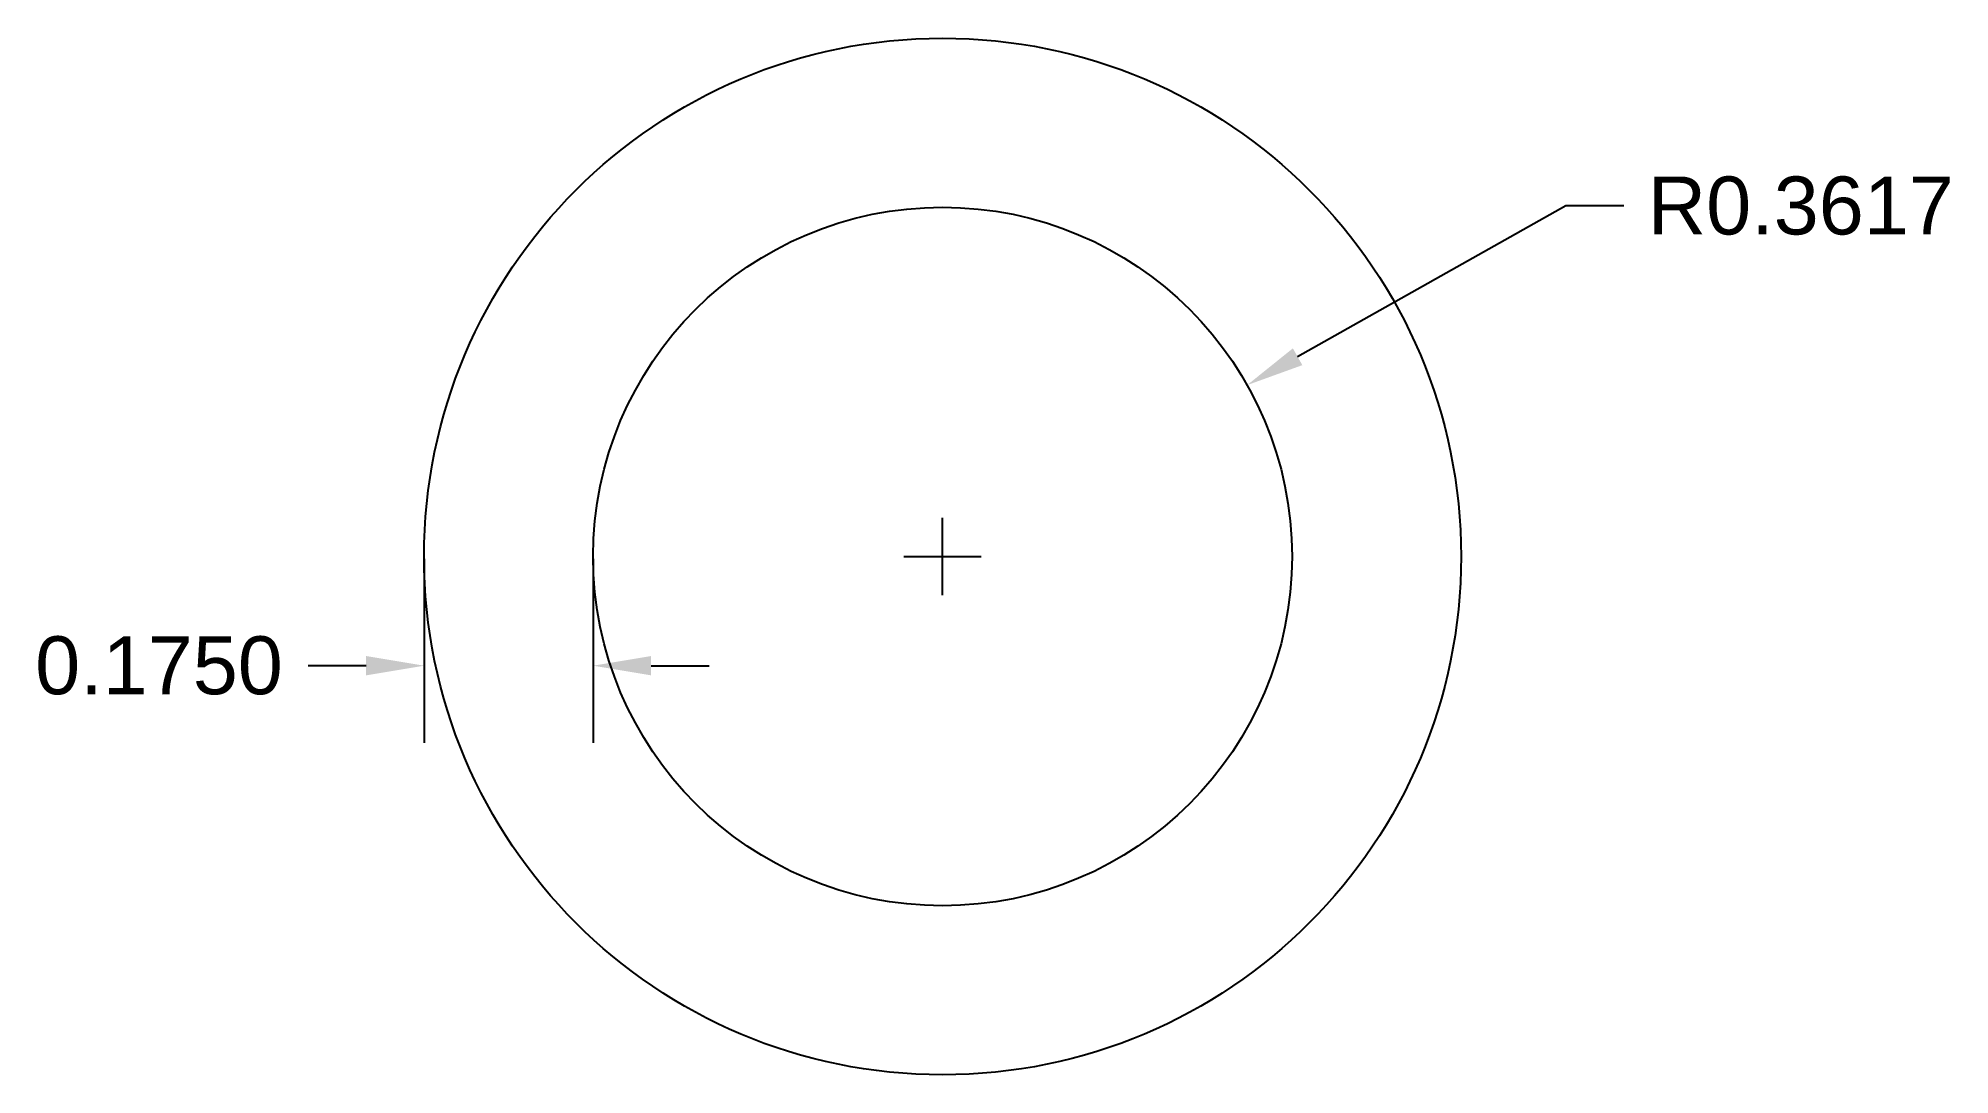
# Model space of a CAD drawing. Header units: metres. Extents: x 19.4 to 21.38, y 11.93 to 13.
import ezdxf

# ---------------------------------------------------------------- set-up
doc = ezdxf.new("R2010")
doc.units = ezdxf.units.M
doc.header["$MEASUREMENT"] = 0
doc.layers.add('dim', color=30, linetype='Continuous')
doc.layers.add('Podele', color=7, linetype='Continuous', true_color=0x1e0abe)
doc.styles.get("Standard").update_dxf_attribs({"font": 'arial.ttf'})
doc.dimstyles.get("Standard").update_dxf_attribs({"dimtxt": 0.06, "dimasz": 0.06, "dimexe": 0.08, "dimexo": 0.0025, "dimgap": 0.03, "dimtad": 0, "dimtih": 1, "dimtoh": 1, "dimdec": 4, "dimzin": 0, "dimdsep": 46, "dimtxsty": 'Standard', "dimcen": 0.04, "dimadec": 0, "dimazin": 0, "dimtfac": 1, "dimtdec": 4, "dimtofl": 0, "dimtmove": 0, "dimatfit": 3, "dimfxl": 1, "dimtolj": 1, "dimtzin": 0, "dimarcsym": 0})

# ---------------------------------------------------------------- blocks, each defined once
blk = doc.blocks.new('*D2')
at = {"layer": 'Defpoints', "color": 0, "transparency": 16777216}
for p in [(19.8028, 12.4635, 5.63), (19.9778, 12.4635, 5.63), (19.8028, 12.3504)]:
    blk.add_point(p, dxfattribs=at)
at = {"layer": 'dim', "color": 0, "lineweight": -2, "transparency": 16777216}
for p, q in [((19.8028, 12.461), (19.8028, 12.2704)), ((19.9778, 12.461), (19.9778, 12.2704)), ((19.7428, 12.3504), (19.6828, 12.3504)), ((20.0378, 12.3504), (20.0978, 12.3504))]:
    blk.add_line(p, q, dxfattribs=at)
at = {"layer": 'dim', "color": 0, "transparency": 16777216}
for points in [[(19.7428, 12.3604), (19.7428, 12.3404), (19.8028, 12.3504)], [(20.0378, 12.3604), (20.0378, 12.3404), (19.9778, 12.3504)]]:
    blk.add_solid(points, dxfattribs=at)
at = {"layer": 'dim', "color": 0, "transparency": 16777216, "insert": (19.5284, 12.3504), "char_height": 0.06, "attachment_point": 5}
blk.add_mtext('\\A1;0.1750', dxfattribs=at)
blk = doc.blocks.new('*D3')
at = {"layer": 'Defpoints', "color": 0, "transparency": 16777216}
for p in [(20.6546, 12.6409, 5.63), (20.3395, 12.4635, 5.63)]:
    blk.add_point(p, dxfattribs=at)
at = {"layer": 'dim', "color": 0, "lineweight": -2, "transparency": 16777216}
for p, q in [((20.9844, 12.8265), (20.7069, 12.6703)), ((21.0444, 12.8265), (20.9844, 12.8265)), ((20.3395, 12.4235), (20.3395, 12.5035)), ((20.2995, 12.4635), (20.3795, 12.4635))]:
    blk.add_line(p, q, dxfattribs=at)
at = {"layer": 'dim', "color": 0, "transparency": 16777216}
blk.add_solid([(20.702, 12.679), (20.7118, 12.6616), (20.6546, 12.6409)], dxfattribs=at)
at = {"layer": 'dim', "color": 0, "transparency": 16777216, "insert": (21.2277, 12.8265), "char_height": 0.06, "attachment_point": 5}
blk.add_mtext('\\A1;R0.3617', dxfattribs=at)

msp = doc.modelspace()

# ---------------------------------------------------------------- linework, layer by layer
at = {"layer": 'Podele'}
for radius in [0.53666, 0.36166]:
    msp.add_circle((20.33946, 12.46347, 5.63), radius, dxfattribs=at)

# ---------------------------------------------------------------- dimensions: what is measured, and where the dimension line sits
at = {"layer": 'dim'}
dim = msp.add_radius_dim(center=(20.33946, 12.46347, 5.63), mpoint=(20.65462, 12.64087, 5.63), dimstyle='Standard', dxfattribs=at)
dim.commit()
dim.dimension.update_dxf_attribs({"geometry": '*D3', "text_midpoint": (21.2277, 12.82653), "dimtype": 164})
dim = msp.add_linear_dim(base=(19.8028, 12.35043), p1=(19.9778, 12.46347, 5.63), p2=(19.8028, 12.46347, 5.63), dimstyle='Standard', dxfattribs=at)
dim.commit()
dim.dimension.update_dxf_attribs({"geometry": '*D2', "text_midpoint": (19.52836, 12.35043)})

doc.saveas('drawing.dxf')
